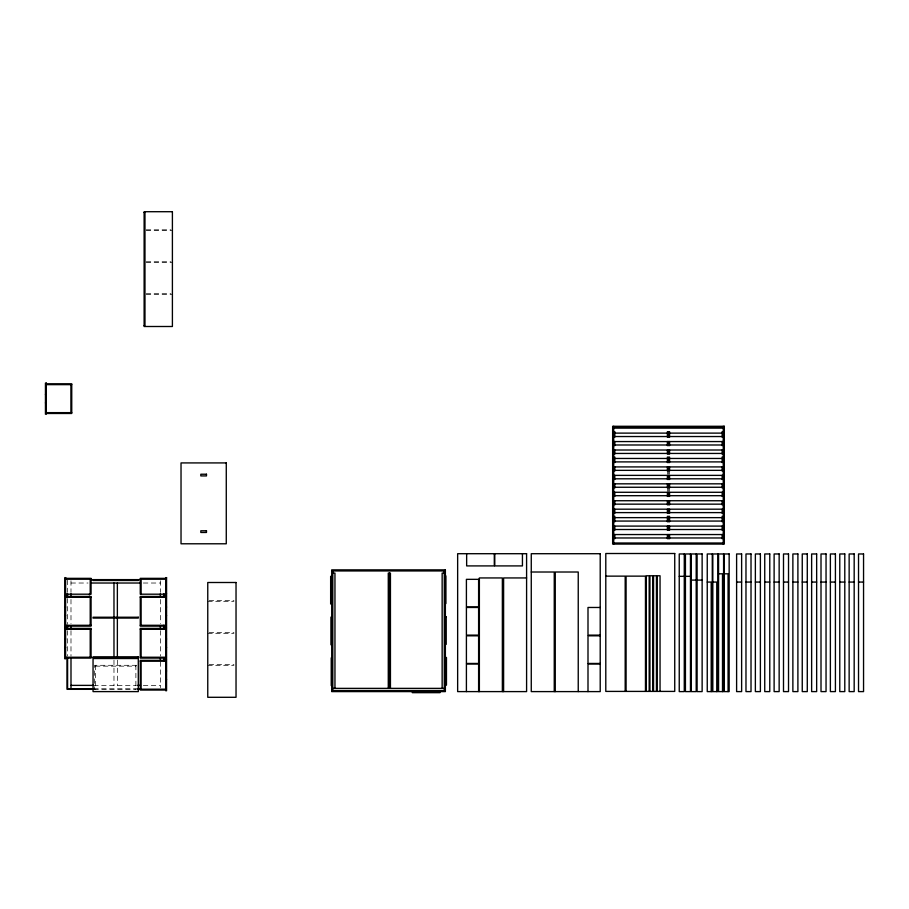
<?xml version="1.0" encoding="UTF-8"?>
<svg xmlns="http://www.w3.org/2000/svg" width="909" height="909" viewBox="0 0 909 909"><rect width="100%" height="100%" fill="white"/><g stroke="black" fill="none" stroke-linecap="round" stroke-linejoin="round"><path stroke-width="0.68" stroke-dasharray="4.54 3.41" d="M146.213 229.807L171.028 229.807M146.213 230.647L172.403 230.647M146.213 261.758L171.028 261.758M146.213 262.599L172.403 262.599M146.213 293.709L171.028 293.709M146.213 294.55L172.403 294.55M70.993 583.021L88.014 583.021M143.327 583.021L160.348 583.021M209.138 600.588L233.954 600.588M207.763 601.44L233.954 601.44M209.138 632.539L233.954 632.539M207.763 633.391L233.954 633.391M209.138 664.49L233.954 664.49M136.736 665.297L94.604 665.297L94.604 689.34M207.763 665.343L233.954 665.343M95.456 666.149L135.884 666.149M93.684 685.375L136.236 685.375M143.327 685.375L160.348 685.375M93.684 688.772L136.873 688.772M93.82 689.329L136.111 689.329M669.558 471.078L669.558 473.896M669.558 487.997L669.558 490.826M668.479 471.078L668.479 473.896M668.479 487.997L668.479 490.826M667.399 471.078L667.399 473.896M667.399 487.997L667.399 490.826M160.348 580.76L160.348 592.384M160.348 599.474L160.348 623.563M160.348 630.653L160.348 656.173M160.348 661.843L160.348 687.636M135.884 665.297L135.884 689.386M117.363 660.139L117.363 685.375M113.977 660.139L113.977 685.375M95.456 665.297L95.456 689.386M70.993 580.76L70.993 592.384M70.993 599.474L70.993 623.563M70.993 630.653L70.993 656.173M67.596 580.192L67.596 592.384M67.596 598.52L67.596 623.904M67.596 630.653L67.596 656.173"/><path stroke-width="1.36" d="M144.122 212.558L144.974 212.558L144.974 325.661L144.122 325.661M46.302 383.803L71.743 383.803L71.743 413.481L46.302 413.481M46.302 384.643L71.743 384.643M45.45 394.404L46.302 394.404M45.45 402.88L46.302 402.88M46.302 412.641L71.743 412.641M613.723 427.366L723.246 427.366M613.723 428.082L723.246 428.082M613.723 433.116L723.246 433.116M613.723 436.536L723.246 436.536M613.723 441.569L723.246 441.569M613.723 444.99L723.246 444.99M613.723 450.012L723.246 450.012M613.723 453.443L723.246 453.443M613.723 458.466L723.246 458.466M613.723 461.897L723.246 461.897M613.723 466.919L723.246 466.919M613.723 470.351L723.246 470.351M613.723 475.373L723.246 475.373M613.723 478.804L723.246 478.804M613.723 483.827L723.246 483.827M613.723 487.258L723.246 487.258M613.723 492.28L723.246 492.28M613.723 495.7L723.246 495.7M613.723 500.734L723.246 500.734M613.723 504.154L723.246 504.154M613.723 509.188L723.246 509.188M613.723 512.608L723.246 512.608M613.723 517.641L723.246 517.641M613.723 521.062L723.246 521.062M613.723 526.095L723.246 526.095M613.723 529.515L723.246 529.515M613.723 534.549L723.246 534.549M613.723 537.969L723.246 537.969M613.723 543.003L723.246 543.003M331.717 570.943L445.376 570.943M531.265 572.011L554.251 572.011L554.251 691.601M332.796 573.09L334.955 573.09L334.955 688.363M444.296 573.09L442.149 573.09L442.149 688.363M718.564 573.806L722.507 573.806L722.507 691.601M724.132 573.806L728.075 573.806L728.075 691.601M444.796 575.908L445.876 575.908L445.876 603.565L444.796 603.565M605.792 576.136L625.187 576.136L625.187 691.408M331.717 576.329L330.649 576.329L330.649 603.974L331.717 603.974M679.239 576.329L684.272 576.329M685.431 576.329L690.465 576.329M526.595 577.942L503.609 577.942L503.609 691.601M65.618 578.351L91.07 578.351L91.07 594.191L65.618 594.191M165.722 578.351L140.27 578.351L140.27 594.191L165.722 594.191M65.618 579.203L91.07 579.203M140.27 579.203L165.722 579.203M90.855 579.624L140.486 579.624M691.181 580.101L696.203 580.101M697.101 580.101L702.134 580.101M707.247 582.067L711.202 582.067L711.202 691.601M712.815 582.067L716.769 582.067L716.769 691.601M736.608 582.067L741.63 582.067M745.982 582.067L751.016 582.067M755.368 582.067L760.39 582.067M764.742 582.067L769.764 582.067M774.116 582.067L779.149 582.067M783.501 582.067L788.523 582.067M792.875 582.067L797.897 582.067M802.249 582.067L807.283 582.067M811.635 582.067L816.657 582.067M821.009 582.067L826.042 582.067M830.383 582.067L835.416 582.067M839.768 582.067L844.791 582.067M849.142 582.067L854.176 582.067M858.528 582.067L863.55 582.067M90.855 583.021L140.486 583.021M165.722 593.759L166.563 593.759M65.618 596.452L91.07 596.452L91.07 626.142L65.618 626.142M165.722 596.452L140.27 596.452L140.27 626.142L165.722 626.142M65.618 597.293L91.07 597.293M140.27 597.293L165.722 597.293M64.778 607.053L65.618 607.053M165.722 607.053L166.563 607.053M600.213 607.473L587.998 607.473L587.998 635.13L600.213 635.13M64.778 615.529L65.618 615.529M165.722 615.529L166.563 615.529M65.618 625.29L91.07 625.29M140.27 625.29L165.722 625.29M65.618 628.403L91.07 628.403L91.07 658.093L65.618 658.093M165.722 628.403L140.27 628.403L140.27 658.093L165.722 658.093M65.618 629.244L91.07 629.244M140.27 629.244L165.722 629.244M600.213 635.811L587.998 635.811L587.998 663.456L600.213 663.456M64.778 639.004L65.618 639.004M165.722 639.004L166.563 639.004M64.778 647.481L65.618 647.481M165.722 647.481L166.563 647.481M65.618 657.241L91.07 657.241M140.27 657.241L165.722 657.241M445.376 657.48L446.455 657.48L446.455 685.136L445.376 685.136M93.048 657.661L138.293 657.661M332.308 657.9L331.228 657.9L331.228 685.545L332.308 685.545M165.722 660.354L140.27 660.354L140.27 690.045L165.722 690.045M140.27 661.195L165.722 661.195M600.213 663.945L587.998 663.945L587.998 691.601M165.722 670.956L166.563 670.956M165.722 679.443L166.563 679.443M70.993 685.375L93.684 685.375M137.657 685.375L140.486 685.375M332.796 688.363L444.296 688.363M93.684 688.772L67.596 688.772L67.596 657.582M137.657 688.772L141.122 688.772M140.27 689.192L165.722 689.192M93.82 689.329L67.039 689.329L67.039 658.15M137.52 689.329L140.338 689.329M331.717 690.522L445.376 690.522M723.246 426.287L723.246 544.071M722.166 431.593L722.166 437.24M722.166 441.467L722.166 445.694M722.166 449.932L722.166 454.159M722.166 456.977L722.166 462.624M722.166 466.851L722.166 471.078M722.166 475.316L722.166 479.543M722.166 483.77L722.166 487.997M722.166 492.235L722.166 496.462M722.166 500.689L722.166 504.927M722.166 509.154L722.166 513.38M722.166 516.21L722.166 521.846M722.166 526.072L722.166 530.311M722.166 534.537L722.166 538.764M669.558 431.593L669.558 437.24M669.558 441.467L669.558 445.694M669.558 449.932L669.558 454.159M669.558 456.977L669.558 462.624M669.558 466.851L669.558 471.078M669.558 475.316L669.558 479.543M669.558 483.77L669.558 487.997M669.558 492.235L669.558 496.462M669.558 500.689L669.558 504.927M669.558 509.154L669.558 513.38M669.558 516.21L669.558 521.846M669.558 526.072L669.558 530.311M669.558 534.537L669.558 538.764M668.479 431.593L668.479 437.24M668.479 441.467L668.479 445.694M668.479 449.932L668.479 454.159M668.479 456.977L668.479 462.624M668.479 466.851L668.479 471.078M668.479 475.316L668.479 479.543M668.479 483.77L668.479 487.997M668.479 492.235L668.479 496.462M668.479 500.689L668.479 504.927M668.479 509.154L668.479 513.38M668.479 516.21L668.479 521.846M668.479 526.072L668.479 530.311M668.479 534.537L668.479 538.764M667.399 431.593L667.399 437.24M667.399 441.467L667.399 445.694M667.399 449.932L667.399 454.159M667.399 456.977L667.399 462.624M667.399 466.851L667.399 471.078M667.399 475.316L667.399 479.543M667.399 483.77L667.399 487.997M667.399 492.235L667.399 496.462M667.399 500.689L667.399 504.927M667.399 509.154L667.399 513.38M667.399 516.21L667.399 521.846M667.399 526.072L667.399 530.311M667.399 534.537L667.399 538.764M660.048 691.408L660.048 575.772L657.173 575.772L657.173 691.408M656.434 691.408L656.434 575.772L653.56 575.772L653.56 691.408M652.81 691.408L652.81 575.772L649.935 575.772L649.935 691.408M649.185 691.408L649.185 575.772L646.31 575.772L646.31 691.408M645.47 691.408L645.47 576.136L626.085 576.136L626.085 691.408M614.791 431.593L614.791 437.24M614.791 441.467L614.791 445.694M614.791 449.932L614.791 454.159M614.791 456.977L614.791 462.624M614.791 466.851L614.791 471.078M614.791 475.316L614.791 479.543M614.791 483.77L614.791 487.997M614.791 492.235L614.791 496.462M614.791 500.689L614.791 504.927M614.791 509.154L614.791 513.38M614.791 516.21L614.791 521.846M614.791 526.072L614.791 530.311M614.791 534.537L614.791 538.764M613.723 426.287L613.723 544.071M578.238 691.601L578.238 572.011L555.263 572.011L555.263 691.601M522.436 553.706L522.436 565.909L494.78 565.909L494.78 553.706M502.359 691.601L502.359 577.942L479.373 577.942L479.373 691.601M494.303 553.706L494.303 565.909L466.647 565.909L466.647 553.706M478.611 691.601L478.611 663.945L466.408 663.945L466.408 691.601M444.296 570.943L444.296 690.522M439.99 691.601L439.99 692.669L412.345 692.669L412.345 691.601M390.438 688.363L390.438 573.09L388.279 573.09L388.279 688.363M389.359 573.09L389.359 688.363M332.796 570.943L332.796 690.522M164.302 594.361L164.302 597.202M164.302 625.551L164.302 628.38M164.302 658.15L164.302 660.979M163.734 593.804L163.734 597.111M163.734 625.312L163.734 629.233M163.734 657.582L163.734 660.57M160.348 593.804L160.348 596.634M160.348 626.403L160.348 629.233M160.348 657.582L160.348 660.423M141.122 579.203L141.122 594.191M141.122 597.293L141.122 625.29M141.122 629.244L141.122 657.241M141.122 661.195L141.122 689.192M138.293 579.624L138.293 580.476L93.048 580.476L93.048 579.624M137.441 657.661L137.441 658.514L93.9 658.514L93.9 657.661M117.363 583.021L117.363 657.332M113.977 583.021L113.977 657.332M90.218 579.203L90.218 594.191M90.218 597.293L90.218 625.29M90.218 629.244L90.218 657.241M89.377 594.043L89.377 594.895M70.993 593.804L70.993 596.634M70.993 626.403L70.993 629.233M70.993 657.582L70.993 688.772M70.902 384.643L70.902 412.641M67.596 593.804L67.596 597.111M67.596 625.312L67.596 629.233M67.039 594.361L67.039 597.202M67.039 625.551L67.039 628.38M172.403 211.706L144.122 211.706L144.122 326.501L172.403 326.501L172.403 211.706M46.302 383.087L45.45 383.087L45.45 414.197L46.302 414.197L46.302 383.087M724.325 426.287L612.643 426.287L612.643 544.071L724.325 544.071L724.325 426.287M226.273 462.92L181.027 462.92L181.027 543.787L226.273 543.787L226.273 462.92M206.479 474.225L200.821 474.225L200.821 475.918L206.479 475.918L206.479 474.225M206.479 530.776L200.821 530.776L200.821 532.469L206.479 532.469L206.479 530.776M674.739 553.513L605.792 553.513L605.792 691.408L674.739 691.408L674.739 553.513M526.595 553.706L457.647 553.706L457.647 691.601L526.595 691.601L526.595 553.706M600.213 553.706L531.265 553.706L531.265 691.601L600.213 691.601L600.213 553.706M684.272 553.967L679.239 553.967L679.239 691.601L684.272 691.601L684.272 553.967M690.465 553.967L685.431 553.967L685.431 691.601L690.465 691.601L690.465 553.967M696.203 553.967L691.181 553.967L691.181 691.601L696.203 691.601L696.203 553.967M702.134 553.967L697.101 553.967L697.101 691.601L702.134 691.601L702.134 553.967M712.281 553.967L707.247 553.967L707.247 691.601L712.281 691.601L712.281 553.967M717.849 553.967L712.815 553.967L712.815 691.601L717.849 691.601L717.849 553.967M723.587 553.967L718.564 553.967L718.564 691.601L723.587 691.601L723.587 553.967M729.154 553.967L724.132 553.967L724.132 691.601L729.154 691.601L729.154 553.967M741.63 553.967L736.608 553.967L736.608 691.601L741.63 691.601L741.63 553.967M751.016 553.967L745.982 553.967L745.982 691.601L751.016 691.601L751.016 553.967M760.39 553.967L755.368 553.967L755.368 691.601L760.39 691.601L760.39 553.967M769.764 553.967L764.742 553.967L764.742 691.601L769.764 691.601L769.764 553.967M779.149 553.967L774.116 553.967L774.116 691.601L779.149 691.601L779.149 553.967M788.523 553.967L783.501 553.967L783.501 691.601L788.523 691.601L788.523 553.967M797.897 553.967L792.875 553.967L792.875 691.601L797.897 691.601L797.897 553.967M807.283 553.967L802.249 553.967L802.249 691.601L807.283 691.601L807.283 553.967M816.657 553.967L811.635 553.967L811.635 691.601L816.657 691.601L816.657 553.967M826.042 553.967L821.009 553.967L821.009 691.601L826.042 691.601L826.042 553.967M835.416 553.967L830.383 553.967L830.383 691.601L835.416 691.601L835.416 553.967M844.791 553.967L839.768 553.967L839.768 691.601L844.791 691.601L844.791 553.967M854.176 553.967L849.142 553.967L849.142 691.601L854.176 691.601L854.176 553.967M863.55 553.967L858.528 553.967L858.528 691.601L863.55 691.601L863.55 553.967M445.376 569.863L331.717 569.863L331.717 691.601L445.376 691.601L445.376 569.863M65.618 577.647L64.778 577.647L64.778 594.895L65.618 594.895L65.618 577.647M166.563 577.647L165.722 577.647L165.722 594.895L166.563 594.895L166.563 577.647M478.611 579.34L466.408 579.34L466.408 606.985L478.611 606.985L478.611 579.34M236.033 582.499L207.763 582.499L207.763 697.294L236.033 697.294L236.033 582.499M65.618 595.747L64.778 595.747L64.778 626.846L65.618 626.846L65.618 595.747M166.563 595.747L165.722 595.747L165.722 626.846L166.563 626.846L166.563 595.747M478.611 607.473L466.408 607.473L466.408 635.13L478.611 635.13L478.611 607.473M446.16 616.7L445.08 616.7L445.08 644.345L446.16 644.345L446.16 616.7M138.293 617.234L93.048 617.234L93.048 618.075L138.293 618.075L138.293 617.234M332.012 617.109L330.933 617.109L330.933 644.765L332.012 644.765L332.012 617.109M65.618 627.699L64.778 627.699L64.778 658.798L65.618 658.798L65.618 627.699M166.563 627.699L165.722 627.699L165.722 658.798L166.563 658.798L166.563 627.699M478.611 635.811L466.408 635.811L466.408 663.456L478.611 663.456L478.611 635.811M138.293 656.821L93.048 656.821L93.048 691.601L138.293 691.601L138.293 656.821M166.563 659.65L165.722 659.65L165.722 690.749L166.563 690.749L166.563 659.65"/></g></svg>
